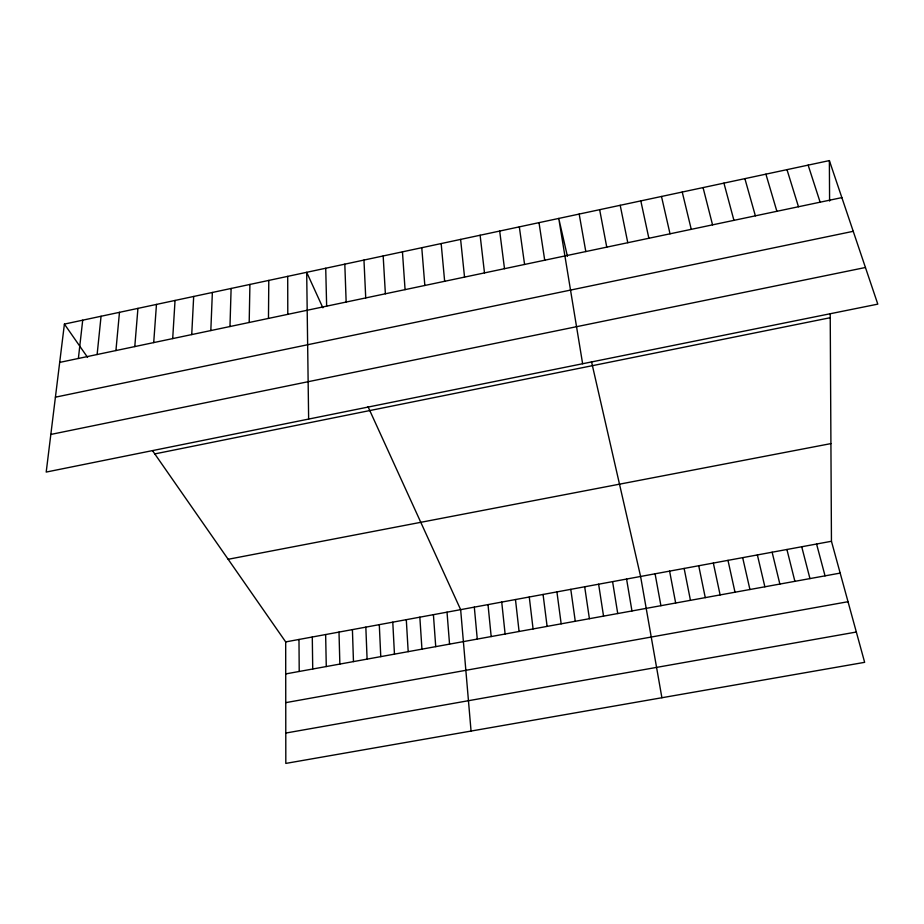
<?xml version="1.0" encoding="UTF-8"?>
<svg xmlns="http://www.w3.org/2000/svg" width="924" height="924" viewBox="0 0 924 924"><rect width="100%" height="100%" fill="white"/><g stroke="black" fill="none" stroke-linecap="round" stroke-linejoin="round"><path stroke-width="1.39" d="M268.468 318.41L268.792 280.411M249.191 322.476L249.919 284.442M229.972 326.519L231.115 288.461M210.822 330.561L212.37 292.469M191.73 334.58L193.682 296.465M172.696 338.588L175.04 300.45M153.707 342.596L156.468 304.423M134.788 346.581L137.942 308.373M115.927 350.554L119.473 312.324M97.124 354.516L101.062 316.262M78.378 358.466L82.71 320.189M64.403 324.093L46.2 472.072L877.8 304.135L829.371 160.591L64.403 324.093L87.561 357.357M59.69 362.404L841.856 197.609M55.417 397.181L853.233 231.312M50.832 434.442L865.442 267.498M154.793 453.915L830.226 317.717M228.159 559.286L830.919 443.601M152.552 450.693L285.689 641.914L831.45 541.279L830.214 313.86M285.724 673.919L840.182 573.099M285.759 702.644L848.024 601.709M285.782 733.055L856.34 632.028M322.88 307.796L306.687 272.314L308.639 419.069M368.029 406.722L460.649 609.655L471.055 731.057M808.142 165.13L820.131 202.183M786.994 169.646L798.475 206.745M765.904 174.162L776.888 211.296M744.883 178.655L755.37 215.823M831.45 541.279L864.645 662.335L285.816 763.409L285.689 641.914M723.931 183.125L733.933 220.351M816.573 544.028L825.051 575.86M801.72 546.765L809.955 578.597M703.06 187.595L712.554 224.844M786.913 549.491L794.894 581.335M772.129 552.217L779.868 584.072M682.235 192.042L691.256 229.337M757.38 554.943L764.876 586.798M661.492 196.477L670.027 233.807M742.665 557.657L749.93 589.512M567.417 256.283L558.754 218.434L582.628 363.744M591.487 361.584L640.598 576.472L661.896 697.736M727.985 560.36L735.007 592.226M640.817 200.889L648.867 238.265M713.34 563.062L720.119 594.929M698.729 565.754L705.266 597.632M620.2 205.301L627.777 242.712M684.141 568.445L690.447 600.323M669.6 571.124L675.663 603.014M599.653 209.69L606.756 247.135M655.081 573.804L660.914 605.694M579.175 214.068L585.804 251.559M626.576 579.059L631.958 610.96M612.589 581.635L617.729 613.548M598.625 584.211L603.545 616.135M539.004 222.649L544.721 260.21M584.684 586.786L589.397 618.699M570.789 589.35L575.271 621.274M519.323 226.865L524.578 264.449M556.918 591.903L561.168 623.839M499.688 231.058L504.504 268.688M543.069 594.455L547.112 626.391M529.267 597.008L533.079 628.944M480.122 235.239L484.488 272.903M515.476 599.549L519.08 631.485M501.732 602.078L505.116 634.026M460.614 239.408L464.541 277.108M488.011 604.608L491.175 636.555M441.164 243.566L444.652 281.289M474.312 607.137L477.269 639.085M421.771 247.713L424.832 285.47M447.02 612.173L449.549 644.132M433.414 614.679L435.724 646.638M402.448 251.848L405.07 289.628M419.843 617.174L421.945 649.145M406.294 619.681L408.189 651.651M383.171 255.96L385.377 293.786M392.781 622.164L394.456 654.146M363.964 260.071L365.731 297.921M379.29 624.659L380.769 656.641M365.835 627.142L367.094 659.124M344.814 264.16L346.154 302.044M352.414 629.614L353.465 661.596M339.004 632.085L339.859 664.079M325.722 268.249L326.646 306.156M325.641 634.545L326.276 666.539M312.289 637.006L312.728 669.011M298.983 639.466L299.214 671.459M829.371 160.591L829.59 201.062M287.711 276.368L287.791 314.345"/></g></svg>
